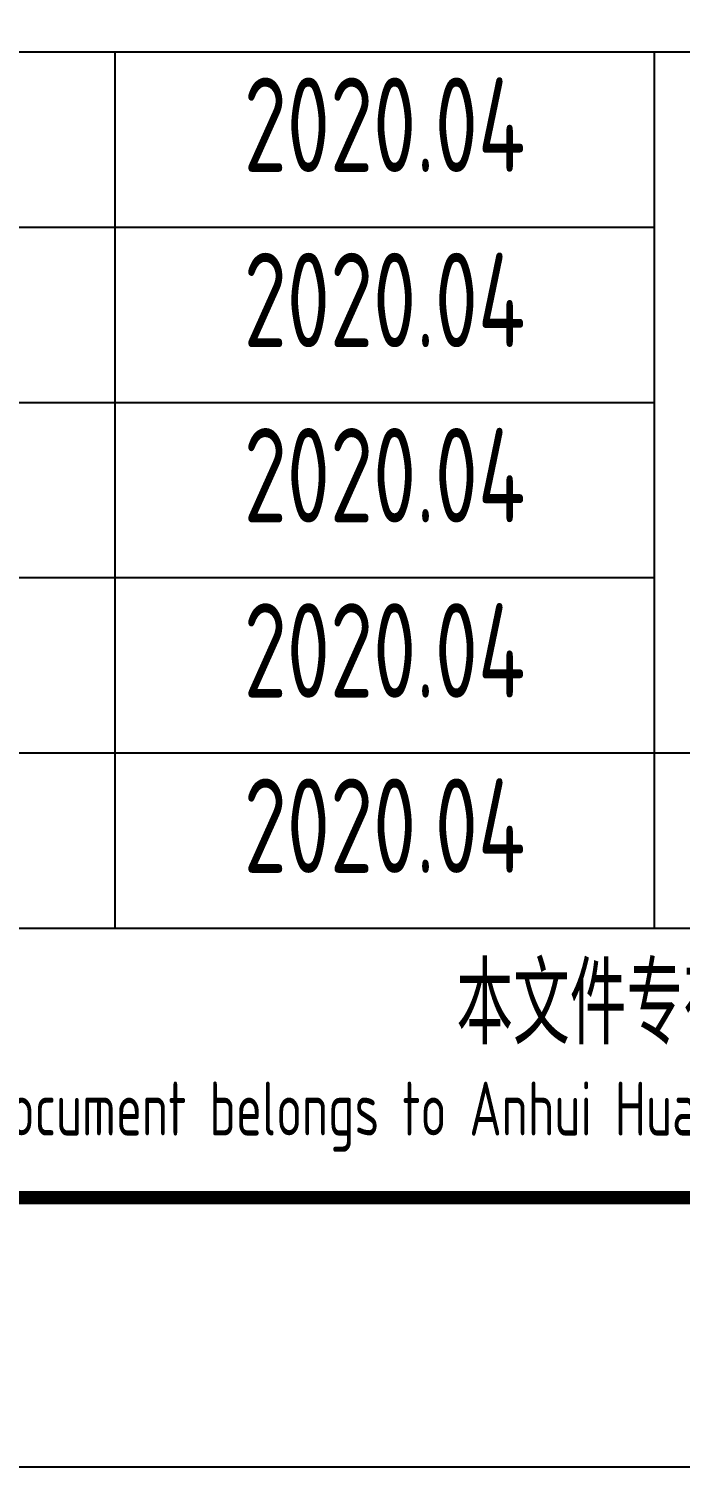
# Model space of a CAD drawing. Extents: x 9732137 to 18866768, y -962146 to 246094.
# Drawn here: x 9820637 to 9823052, y -308706 to -303371 of the extents above; entities that cross this region are included whole.
import ezdxf
from ezdxf.enums import TextEntityAlignment as Align

# ---------------------------------------------------------------- set-up
doc = ezdxf.new("R2010")
doc.units = 0
doc.header["$LTSCALE"] = 1000
doc.layers.get('0').update_dxf_attribs({"linetype": 'CONTINUOUS'})
doc.layers.add('BORDER', color=7, linetype='CONTINUOUS')
doc.styles.add('TSSD_Rein', font='Tssdeng.shx', dxfattribs={"width": 0.7, "bigfont": 'hztxt.shx'})

msp = doc.modelspace()

# ---------------------------------------------------------------- linework, layer by layer
for p, q in [((9817456.8, -303456.3), (9828456.8, -303456.3)), ((9820956.8, -306706.3), (9820956.8, -303456.3)), ((9820956.8, -306706.3), (9820956.8, -303456.3)), ((9822956.8, -306706.3), (9822956.8, -303456.3)), ((9817456.8, -304106.3), (9822956.8, -304106.3)), ((9817456.8, -304756.3), (9822956.8, -304756.3)), ((9817456.8, -305406.3), (9822956.8, -305406.3)), ((9817456.8, -306056.3), (9822956.8, -306056.3)), ((9822956.8, -306056.3), (9835456.8, -306056.3)), ((9817456.8, -306706.3), (9835456.8, -306706.3)), ((9817456.8, -307705.6), (9835456.8, -307705.6))]:
    msp.add_line(p, q)
at = {"layer": 'BORDER'}
msp.add_lwpolyline([(9777056.8, -308706.3), (9777056.8, -266706.3), (9836456.8, -266706.3), (9836456.8, -308706.3)], close=True, dxfattribs=at)
at = {"layer": 'BORDER', "const_width": 50}
msp.add_lwpolyline([(9779556.8, -307706.3), (9779556.8, -267706.3), (9835456.8, -267706.3), (9835456.8, -307706.3)], close=True, dxfattribs=at)

# ---------------------------------------------------------------- texts
at = {"style": 'TSSD_Rein', "width": 0.7}
for s, height, p in [('本文件专有权属安徽华东化工医药工程有限责任公司所有,未经许可不得复制或转让给第三方', 300, (9826456.8, -307006.3)), ('The proprietary right of this document belongs to Anhui Huadong Chemical And Medical Engineering  Co.,Ltd.  and any replication or transfer to the 3rd. side is forbidden without its permission. ', 200, (9826203.2, -307405.6))]:
    msp.add_text(s, height=height, dxfattribs=at).set_placement(p, align=Align.MIDDLE)
for p in [(9821956.1, -303726), (9821956.1, -304376), (9821956.1, -305026), (9821956.1, -305676), (9821956.1, -306326)]:
    msp.add_attdef('2020.04', text='200320-02-040', height=350, dxfattribs=at).set_placement(p, align=Align.MIDDLE)

doc.saveas('drawing.dxf')
